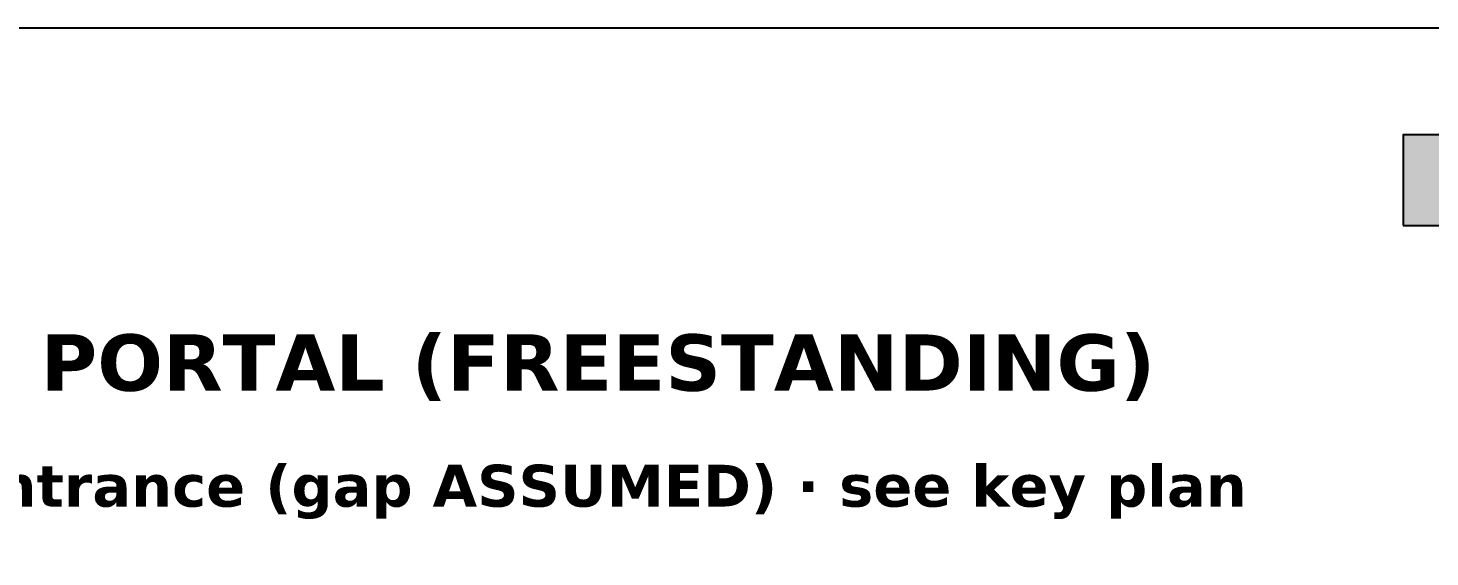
# Model space of a CAD drawing. Header units: inches. Extents: x 0.5 to 16.5, y 0.5 to 10.5.
# Drawn here: x 9.821 to 11.56, y 9.844 to 10.5 of the extents above; entities that cross this region are included whole.
import ezdxf
from ezdxf.enums import TextEntityAlignment as Align

# ---------------------------------------------------------------- set-up
doc = ezdxf.new("R2010")
doc.units = ezdxf.units.IN
doc.header["$MEASUREMENT"] = 0
for name, color, linetype in [('A-ELEV-IDEN', 7, 'Continuous'), ('A-ELEV-OTLN', 7, 'Continuous'), ('G-ANNO-TTLB', 7, 'Continuous')]:
    doc.layers.add(name, color=color, linetype=linetype)
doc.styles.add('KS-BOLD', font='DejaVuSans-Bold.ttf')

msp = doc.modelspace()

# ---------------------------------------------------------------- hatches: boundary and pattern name
at = {"layer": 'A-ELEV-OTLN', "true_color": 0xd8ccb0}
msp.add_hatch(color=7, dxfattribs=at).paths.add_polyline_path([(11.5262, 10.255), (15.8387, 10.255), (15.8387, 10.3675), (11.5262, 10.3675)])

# ---------------------------------------------------------------- linework, layer by layer
at = {"layer": 'A-ELEV-OTLN'}
msp.add_lwpolyline([(11.5262, 10.255), (15.8387, 10.255), (15.8387, 10.3675), (11.5262, 10.3675)], close=True, dxfattribs=at)
at = {"layer": 'G-ANNO-TTLB'}
msp.add_lwpolyline([(0.5, 0.5), (16.5, 0.5), (16.5, 10.5), (0.5, 10.5)], close=True, dxfattribs=at)

# ---------------------------------------------------------------- texts
at = {"layer": 'A-ELEV-IDEN', "style": 'KS-BOLD'}
for s, height, p in [('GRAND ENTRANCE PORTAL (FREESTANDING)', 0.07, (10.0125, 10.05)), ("stands ≈ 30' south of the entrance (gap ASSUMED) · see key plan", 0.052, (10.0125, 9.9062))]:
    msp.add_text(s, height=height, dxfattribs=at).set_placement(p, align=Align.CENTER)

doc.saveas('drawing.dxf')
